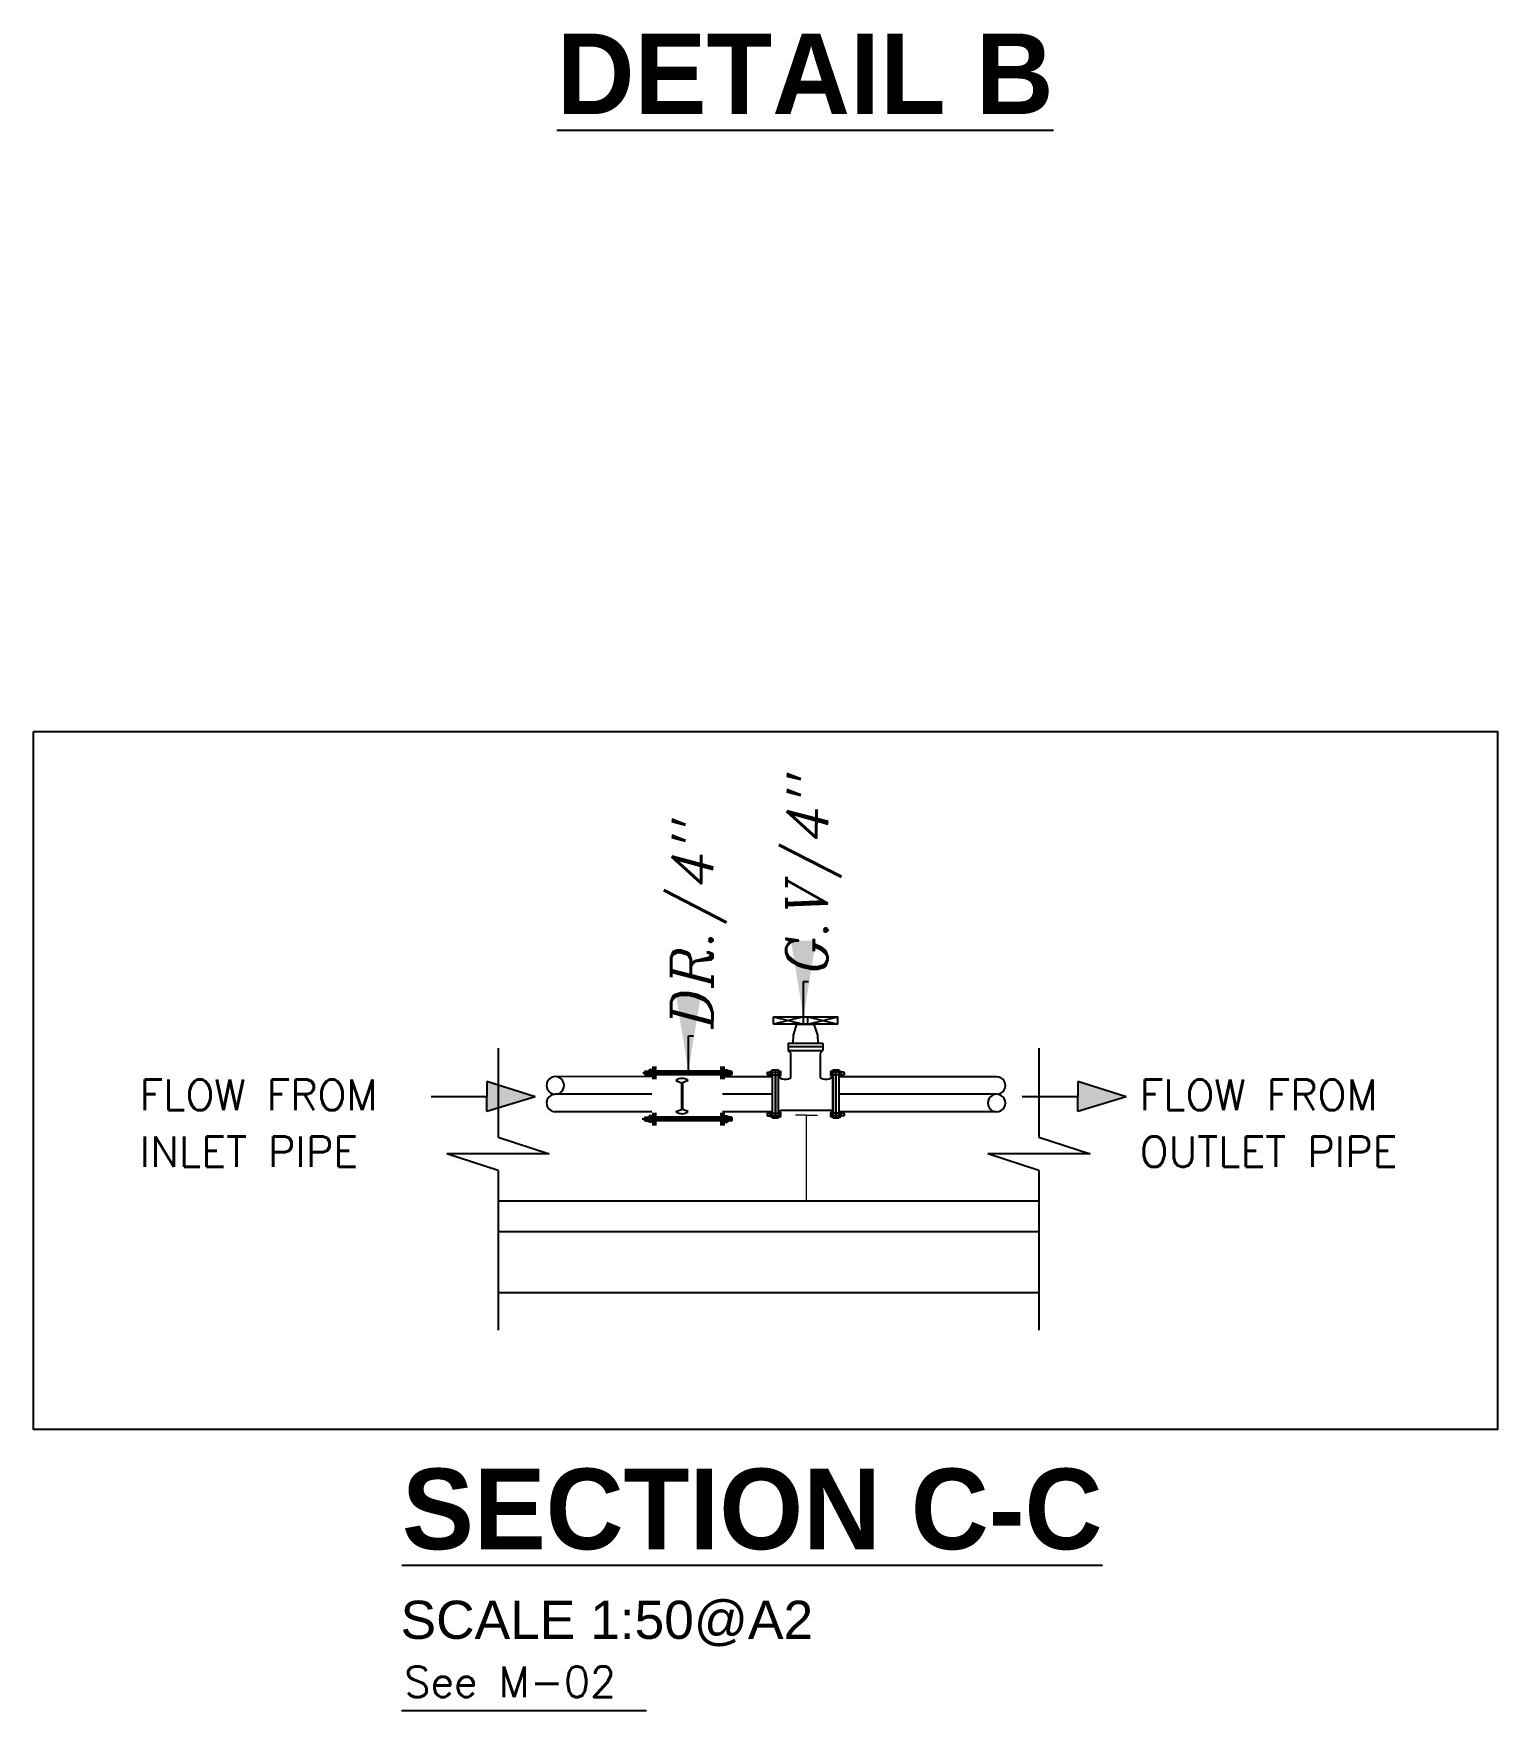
# Model space of a CAD drawing. Extents: x 152000 to 152174, y 158796 to 159332.
# Drawn here: x 152073.69 to 152083.29, y 159117.98 to 159128.97 of the extents above; entities that cross this region are included whole.
import ezdxf

# ---------------------------------------------------------------- set-up
doc = ezdxf.new("R2010")
doc.units = 0
doc.header["$LTSCALE"] = 3
doc.header["$MEASUREMENT"] = 0
doc.linetypes.add('AUSGEZOGEN', pattern=[0])
doc.layers.get('0').update_dxf_attribs({"linetype": 'CONTINUOUS'})
for name, color, linetype in [('6', 2, 'CONTINUOUS'), ('ARCH CT TEXT', 152, 'CONTINUOUS'), ('DET-LADDER', 7, 'CONTINUOUS'), ('EBENE0', 7, 'AUSGEZOGEN'), ('MECH', 6, 'CONTINUOUS'), ('NUMBERS', 6, 'CONTINUOUS'), ('PIPING', 40, 'CONTINUOUS'), ('POLI', 3, 'CONTINUOUS'), ('TEXTS', 1, 'CONTINUOUS')]:
    doc.layers.add(name, color=color, linetype=linetype)
doc.layers.add('BEAM', color=6, linetype='CONTINUOUS', lineweight=13)
doc.layers.add('LAND CORNERS', color=255, linetype='CONTINUOUS', lineweight=25)
doc.styles.add('FUTURA', font='SAS_____.PFB')
doc.styles.add('italic', font='italicc.shx', dxfattribs={"height": 0.4})
doc.styles.add('ROMANS', font='romans.shx')
doc.styles.add('ROMANTICBOLD', font='romb____.pfb', dxfattribs={"height": 0.3})
doc.dimstyles.get("Standard").update_dxf_attribs({"dimtxt": 0.7, "dimasz": 0.5, "dimexe": 4.572, "dimexo": 1.5875, "dimgap": 0.01, "dimtad": 1, "dimzin": 0, "dimdsep": 46, "dimtxsty": 'Standard', "dimcen": 2.286, "dimse1": 1, "dimse2": 1, "dimsd1": 1, "dimsd2": 1, "dimadec": 0, "dimazin": 0, "dimtfac": 1, "dimtdec": 4, "dimtofl": 0, "dimtmove": 0, "dimatfit": 3, "dimfxl": 1, "dimtolj": 1, "dimtzin": 0, "dimarcsym": 0})

msp = doc.modelspace()

# ---------------------------------------------------------------- hatches: boundary and pattern name
at = {"layer": 'NUMBERS'}
h = msp.add_hatch(color=7, dxfattribs=at)
h.set_gradient(color1=(255, 255, 255), one_color=1, tint=1)
h.paths.add_polyline_path([(152076.98227, 159121.99785), (152076.66454, 159122.0967), (152076.66419, 159121.99898), (152076.66385, 159121.90126)])
h = msp.add_hatch(color=7, dxfattribs=at)
h.set_gradient(color1=(255, 255, 255), one_color=1, tint=1)
h.paths.add_polyline_path([(152080.85421, 159121.99785), (152080.53649, 159122.0967), (152080.53614, 159121.99898), (152080.53579, 159121.90126)])

# ---------------------------------------------------------------- linework, layer by layer
at = {"layer": '6', "color": 8, "linetype": 'AUSGEZOGEN'}
for p, q in [((152080.28218, 159121.31228), (152076.73796, 159121.31228)), ((152080.28218, 159121.11228), (152076.73796, 159121.11228)), ((152080.28218, 159120.71228), (152076.73796, 159120.71228))]:
    msp.add_line(p, q, dxfattribs=at)
at = {"layer": 'BEAM', "color": 2}
for p, q in [((152078.75932, 159121.87591), (152078.68761, 159121.87591)), ((152078.75932, 159121.87591), (152078.83103, 159121.87591)), ((152078.75932, 159121.31228), (152078.75932, 159121.87591))]:
    msp.add_line(p, q, dxfattribs=at)
at = {"layer": 'EBENE0', "color": 8, "linetype": 'AUSGEZOGEN'}
for p, q in [((152076.73796, 159122.3154), (152076.73796, 159121.73292)), ((152080.28218, 159122.3154), (152080.28218, 159121.73292)), ((152076.73796, 159121.51458), (152076.73796, 159120.46672)), ((152080.28218, 159121.51458), (152080.28218, 159120.46672))]:
    msp.add_line(p, q, dxfattribs=at)
at = {"layer": 'LAND CORNERS'}
for p, q in [((152076.73796, 159121.73292), (152077.07352, 159121.62375)), ((152080.28218, 159121.73292), (152080.61774, 159121.62375)), ((152077.07352, 159121.62375), (152076.4024, 159121.62375)), ((152076.73796, 159121.51458), (152076.4024, 159121.62375)), ((152080.61774, 159121.62375), (152079.94662, 159121.62375)), ((152080.28218, 159121.51458), (152079.94662, 159121.62375))]:
    msp.add_line(p, q, dxfattribs=at)
at = {"layer": 'MECH'}
for p, q in [((152078.73925, 159122.52123), (152078.54196, 159122.47231)), ((152078.54196, 159122.52123), (152078.73925, 159122.47231)), ((152078.54196, 159122.52123), (152078.96495, 159122.52123)), ((152078.54196, 159122.47231), (152078.54196, 159122.52123)), ((152078.96495, 159122.47231), (152078.54196, 159122.47231)), ((152078.67399, 159122.40154), (152078.69664, 159122.47231)), ((152078.69664, 159122.47231), (152078.81028, 159122.47231)), ((152078.73925, 159122.47231), (152078.73925, 159122.52123)), ((152078.73925, 159122.52123), (152078.76766, 159122.52123)), ((152078.76766, 159122.47231), (152078.96495, 159122.52123)), ((152078.76766, 159122.52123), (152078.96495, 159122.47231)), ((152078.76766, 159122.47231), (152078.76766, 159122.52123)), ((152078.83292, 159122.40154), (152078.81028, 159122.47231)), ((152078.96495, 159122.47231), (152078.96495, 159122.52123)), ((152078.63982, 159122.34951), (152078.63982, 159122.29955)), ((152078.63982, 159122.34951), (152078.8671, 159122.34951)), ((152078.63982, 159122.32661), (152078.8671, 159122.32661)), ((152078.67191, 159122.34951), (152078.67399, 159122.40154)), ((152078.83501, 159122.34951), (152078.83292, 159122.40154)), ((152078.8671, 159122.34951), (152078.8671, 159122.29955)), ((152078.65269, 159122.28949), (152078.63982, 159122.29955)), ((152078.63982, 159122.29955), (152078.8671, 159122.29955)), ((152078.65269, 159122.28949), (152078.6558, 159122.28312)), ((152078.6558, 159122.12054), (152078.6558, 159122.28312)), ((152078.85422, 159122.28949), (152078.85111, 159122.28312)), ((152078.85111, 159122.12054), (152078.85111, 159122.28312)), ((152078.85422, 159122.28949), (152078.8671, 159122.29955)), ((152078.27708, 159122.15308), (152077.68586, 159122.15308)), ((152077.70266, 159122.16496), (152077.69987, 159122.16341)), ((152077.69987, 159122.14275), (152077.69987, 159122.16341)), ((152077.69987, 159122.14275), (152077.70266, 159122.14121)), ((152077.70266, 159122.14121), (152077.70266, 159122.16496)), ((152077.70266, 159122.16496), (152077.72672, 159122.16496)), ((152077.70266, 159122.14121), (152077.72672, 159122.14121)), ((152077.74473, 159122.17362), (152077.72822, 159122.17362)), ((152077.72822, 159122.17362), (152077.72822, 159122.16496)), ((152077.72822, 159122.14121), (152077.72822, 159122.16496)), ((152077.72822, 159122.16242), (152077.74473, 159122.16242)), ((152077.72822, 159122.14375), (152077.74473, 159122.14375)), ((152077.72822, 159122.13255), (152077.72822, 159122.14121)), ((152077.74473, 159122.13255), (152077.72822, 159122.13255)), ((152077.74473, 159122.13255), (152077.74473, 159122.17362)), ((152078.22525, 159122.16496), (152077.74473, 159122.16496)), ((152078.22525, 159122.14121), (152077.74473, 159122.14121)), ((152077.90292, 159122.10414), (152077.93985, 159122.08945)), ((152077.93985, 159122.08945), (152077.93985, 159121.9146)), ((152077.98456, 159122.10414), (152077.94763, 159122.08945)), ((152077.94763, 159122.08945), (152077.94763, 159121.9146)), ((152078.22525, 159122.13255), (152078.22525, 159122.17362)), ((152078.22525, 159122.17362), (152078.24175, 159122.17362)), ((152078.24175, 159122.16242), (152078.22525, 159122.16242)), ((152078.24175, 159122.14375), (152078.22525, 159122.14375)), ((152078.22525, 159122.13255), (152078.24175, 159122.13255)), ((152078.24175, 159122.17362), (152078.24175, 159122.16496)), ((152078.24175, 159122.14121), (152078.24175, 159122.16496)), ((152078.24175, 159122.13255), (152078.24175, 159122.14121)), ((152078.26732, 159122.16496), (152078.24326, 159122.16496)), ((152078.26732, 159122.14121), (152078.24326, 159122.14121)), ((152078.26732, 159122.16496), (152078.27011, 159122.16341)), ((152078.26732, 159122.14121), (152078.26732, 159122.16496)), ((152078.27011, 159122.14275), (152078.26732, 159122.14121)), ((152078.27011, 159122.14275), (152078.27011, 159122.16341)), ((152078.50145, 159122.15726), (152078.50349, 159122.15839)), ((152078.50145, 159122.15726), (152078.50145, 159122.14215)), ((152078.50349, 159122.14102), (152078.50145, 159122.14215)), ((152078.50349, 159122.15839), (152078.50349, 159122.14102)), ((152078.50349, 159122.15839), (152078.52108, 159122.15839)), ((152078.50349, 159122.14102), (152078.52108, 159122.14102)), ((152078.53424, 159122.16472), (152078.52218, 159122.16472)), ((152078.52218, 159122.16472), (152078.52218, 159122.15839)), ((152078.52218, 159122.15839), (152078.52218, 159122.14102)), ((152078.52218, 159122.15653), (152078.53424, 159122.15653)), ((152078.52218, 159122.14288), (152078.53424, 159122.14288)), ((152078.52218, 159122.13469), (152078.52218, 159122.14102)), ((152078.53424, 159122.13469), (152078.52218, 159122.13469)), ((152078.53424, 159122.15839), (152078.57659, 159122.15839)), ((152078.53424, 159122.14102), (152078.57659, 159122.14102)), ((152078.53486, 159122.14299), (152078.53486, 159122.17456)), ((152078.53486, 159122.17456), (152078.55538, 159122.17456)), ((152078.53486, 159122.14299), (152078.53486, 159121.89046)), ((152078.53486, 159122.12048), (152078.53486, 159121.91048)), ((152078.55538, 159122.17456), (152078.5759, 159122.17456)), ((152078.55538, 159122.14299), (152078.55538, 159122.17456)), ((152078.55538, 159121.85889), (152078.55538, 159122.17456)), ((152078.55538, 159122.14299), (152078.55538, 159121.89046)), ((152078.5759, 159121.85889), (152078.5759, 159122.17456)), ((152078.5759, 159122.12887), (152078.59746, 159122.1143)), ((152078.57659, 159122.16472), (152078.58866, 159122.16472)), ((152078.58866, 159122.15653), (152078.57659, 159122.15653)), ((152078.58866, 159122.14288), (152078.57659, 159122.14288)), ((152078.57659, 159122.13469), (152078.58866, 159122.13469)), ((152078.58866, 159122.16472), (152078.58866, 159122.15839)), ((152078.58866, 159122.15839), (152078.58866, 159122.14102)), ((152078.58866, 159122.13469), (152078.58866, 159122.14102)), ((152078.93102, 159122.12887), (152078.90946, 159122.1143)), ((152078.91825, 159122.16472), (152078.91825, 159122.15839)), ((152078.93032, 159122.16472), (152078.91825, 159122.16472)), ((152078.91825, 159122.15839), (152078.91825, 159122.14102)), ((152078.91825, 159122.15653), (152078.93032, 159122.15653)), ((152078.91825, 159122.14288), (152078.93032, 159122.14288)), ((152078.91825, 159122.13469), (152078.91825, 159122.14102)), ((152078.93032, 159122.13469), (152078.91825, 159122.13469)), ((152078.97267, 159122.15839), (152078.93032, 159122.15839)), ((152078.97267, 159122.14102), (152078.93032, 159122.14102)), ((152078.93102, 159121.85889), (152078.93102, 159122.17456)), ((152078.93102, 159122.14299), (152078.93102, 159122.17456)), ((152078.93102, 159122.17456), (152078.95154, 159122.17456)), ((152078.93102, 159121.85889), (152078.93102, 159122.17456)), ((152078.93102, 159122.14299), (152078.93102, 159121.89046)), ((152078.95154, 159121.85889), (152078.95154, 159122.17456)), ((152078.95154, 159122.17456), (152078.97206, 159122.17456)), ((152078.95154, 159122.14299), (152078.95154, 159122.17456)), ((152078.95154, 159121.85889), (152078.95154, 159122.17456)), ((152078.95154, 159121.85889), (152078.95154, 159122.17456)), ((152078.95154, 159122.14299), (152078.95154, 159121.89046)), ((152078.97206, 159121.85889), (152078.97206, 159122.17456)), ((152078.97267, 159122.16472), (152078.98474, 159122.16472)), ((152078.98474, 159122.15653), (152078.97267, 159122.15653)), ((152078.98474, 159122.14288), (152078.97267, 159122.14288)), ((152078.97267, 159122.13469), (152078.98474, 159122.13469)), ((152078.98474, 159122.16472), (152078.98474, 159122.15839)), ((152078.98474, 159122.15839), (152078.98474, 159122.14102)), ((152078.98474, 159122.13469), (152078.98474, 159122.14102)), ((152079.00343, 159122.15839), (152078.98584, 159122.15839)), ((152079.00343, 159122.14102), (152078.98584, 159122.14102)), ((152079.00547, 159122.15726), (152079.00343, 159122.15839)), ((152079.00343, 159122.15839), (152079.00343, 159122.14102)), ((152079.00343, 159122.14102), (152079.00547, 159122.14215)), ((152079.00547, 159122.15726), (152079.00547, 159122.14215)), ((152077.70266, 159121.86284), (152077.69987, 159121.8613)), ((152077.70266, 159121.83909), (152077.70266, 159121.86284)), ((152077.70266, 159121.86284), (152077.72672, 159121.86284)), ((152077.72822, 159121.8715), (152077.72822, 159121.86284)), ((152077.74473, 159121.8715), (152077.72822, 159121.8715)), ((152077.72822, 159121.86284), (152077.72822, 159121.83909)), ((152077.74473, 159121.8715), (152077.74473, 159121.83043)), ((152078.22525, 159121.86284), (152077.74473, 159121.86284)), ((152077.90292, 159121.89991), (152077.93985, 159121.9146)), ((152077.98456, 159121.89991), (152077.94763, 159121.9146)), ((152078.22525, 159121.8715), (152078.22525, 159121.83043)), ((152078.22525, 159121.8715), (152078.24175, 159121.8715)), ((152078.24175, 159121.8715), (152078.24175, 159121.86284)), ((152078.24175, 159121.86284), (152078.24175, 159121.83909)), ((152078.26732, 159121.86284), (152078.24326, 159121.86284)), ((152078.26732, 159121.86284), (152078.26732, 159121.83909)), ((152078.27011, 159121.8613), (152078.26732, 159121.86284)), ((152078.50145, 159121.88786), (152078.50349, 159121.88899)), ((152078.50145, 159121.88786), (152078.50145, 159121.87275)), ((152078.50349, 159121.87162), (152078.50145, 159121.87275)), ((152078.50349, 159121.88899), (152078.50349, 159121.87162)), ((152078.50349, 159121.88899), (152078.52108, 159121.88899)), ((152078.50349, 159121.87162), (152078.52108, 159121.87162)), ((152078.53424, 159121.89532), (152078.52218, 159121.89532)), ((152078.52218, 159121.89532), (152078.52218, 159121.88899)), ((152078.52218, 159121.88899), (152078.52218, 159121.87162)), ((152078.52218, 159121.88713), (152078.53424, 159121.88713)), ((152078.52218, 159121.87348), (152078.53424, 159121.87348)), ((152078.52218, 159121.86529), (152078.52218, 159121.87162)), ((152078.53424, 159121.86529), (152078.52218, 159121.86529)), ((152078.53424, 159121.88899), (152078.57659, 159121.88899)), ((152078.53424, 159121.87162), (152078.57659, 159121.87162)), ((152078.53486, 159121.89046), (152078.53486, 159121.85889)), ((152078.55538, 159121.89046), (152078.55538, 159121.85889)), ((152078.5759, 159121.89856), (152078.58433, 159121.90659)), ((152078.57659, 159121.89532), (152078.58866, 159121.89532)), ((152078.58866, 159121.88713), (152078.57659, 159121.88713)), ((152078.58866, 159121.87348), (152078.57659, 159121.87348)), ((152078.57659, 159121.86529), (152078.58866, 159121.86529)), ((152078.58433, 159121.90659), (152078.59311, 159121.90732)), ((152078.58866, 159121.89532), (152078.58866, 159121.88899)), ((152078.58866, 159121.88899), (152078.58866, 159121.87162)), ((152078.58866, 159121.86529), (152078.58866, 159121.87162)), ((152078.91381, 159121.90732), (152078.59311, 159121.90732)), ((152078.92258, 159121.90659), (152078.91381, 159121.90732)), ((152078.91825, 159121.89532), (152078.91825, 159121.88899)), ((152078.93032, 159121.89532), (152078.91825, 159121.89532)), ((152078.91825, 159121.88899), (152078.91825, 159121.87162)), ((152078.91825, 159121.88713), (152078.93032, 159121.88713)), ((152078.91825, 159121.87348), (152078.93032, 159121.87348)), ((152078.91825, 159121.86529), (152078.91825, 159121.87162)), ((152078.93032, 159121.86529), (152078.91825, 159121.86529)), ((152078.93102, 159121.89856), (152078.92258, 159121.90659)), ((152078.97267, 159121.88899), (152078.93032, 159121.88899)), ((152078.97267, 159121.87162), (152078.93032, 159121.87162)), ((152078.93102, 159121.89046), (152078.93102, 159121.85889)), ((152078.95154, 159121.89046), (152078.95154, 159121.85889)), ((152078.97267, 159121.89532), (152078.98474, 159121.89532)), ((152078.98474, 159121.88713), (152078.97267, 159121.88713)), ((152078.98474, 159121.87348), (152078.97267, 159121.87348)), ((152078.97267, 159121.86529), (152078.98474, 159121.86529)), ((152078.98474, 159121.89532), (152078.98474, 159121.88899)), ((152078.98474, 159121.88899), (152078.98474, 159121.87162)), ((152078.98474, 159121.86529), (152078.98474, 159121.87162)), ((152079.00343, 159121.88899), (152078.98584, 159121.88899)), ((152079.00343, 159121.87162), (152078.98584, 159121.87162)), ((152079.00547, 159121.88786), (152079.00343, 159121.88899)), ((152079.00343, 159121.88899), (152079.00343, 159121.87162)), ((152079.00343, 159121.87162), (152079.00547, 159121.87275)), ((152079.00547, 159121.88786), (152079.00547, 159121.87275)), ((152078.27708, 159121.85096), (152077.68276, 159121.85096)), ((152077.69987, 159121.84063), (152077.69987, 159121.8613)), ((152077.69987, 159121.84063), (152077.70266, 159121.83909)), ((152077.70266, 159121.83909), (152077.72672, 159121.83909)), ((152077.72822, 159121.8603), (152077.74473, 159121.8603)), ((152077.72822, 159121.84163), (152077.74473, 159121.84163)), ((152077.72822, 159121.83043), (152077.72822, 159121.83909)), ((152077.74473, 159121.83043), (152077.72822, 159121.83043)), ((152078.22525, 159121.83909), (152077.74473, 159121.83909)), ((152078.24175, 159121.8603), (152078.22525, 159121.8603)), ((152078.24175, 159121.84163), (152078.22525, 159121.84163)), ((152078.22525, 159121.83043), (152078.24175, 159121.83043)), ((152078.24175, 159121.83043), (152078.24175, 159121.83909)), ((152078.26732, 159121.83909), (152078.24326, 159121.83909)), ((152078.26732, 159121.83909), (152078.27011, 159121.84063)), ((152078.27011, 159121.8613), (152078.27011, 159121.84063)), ((152078.53486, 159121.85889), (152078.55538, 159121.85889)), ((152078.53486, 159121.85889), (152078.55538, 159121.85889)), ((152078.55538, 159121.85889), (152078.5759, 159121.85889)), ((152078.55538, 159121.85889), (152078.5759, 159121.85889)), ((152078.93102, 159121.85889), (152078.95154, 159121.85889)), ((152078.93102, 159121.85889), (152078.95154, 159121.85889)), ((152078.95154, 159121.85889), (152078.97206, 159121.85889)), ((152078.95154, 159121.85889), (152078.97206, 159121.85889))]:
    msp.add_line(p, q, dxfattribs=at)
at = {"layer": 'MECH', "const_width": 0.03239}
for points in [[(152077.76213, 159122.19649), (152077.76213, 159122.1109)], [(152078.20894, 159122.19649), (152078.20894, 159122.1109)], [(152077.76213, 159121.80756), (152077.76213, 159121.89314)], [(152078.20894, 159121.80756), (152078.20894, 159121.89314)]]:
    msp.add_lwpolyline(points, dxfattribs=at)
at = {"layer": 'MECH'}
for centre, radius, start, end in [((152077.73479, 159122.16802), 0.00863, 139.521003, 220.478997), ((152077.73479, 159122.13815), 0.00863, 139.521003, 220.478997), ((152077.74844, 159122.15308), 0.02227, 155.220278, 204.779722), ((152077.94374, 159122.04827), 0.06919, 53.849163, 126.150837), ((152078.23519, 159122.16802), 0.00863, 319.521003, 40.478997), ((152078.22153, 159122.15308), 0.02227, 335.220278, 24.779722), ((152078.23519, 159122.13815), 0.00863, 319.521003, 40.478997), ((152078.52697, 159122.16062), 0.00631, 139.521003, 220.478997), ((152078.52697, 159122.13879), 0.00631, 139.521003, 220.478997), ((152078.53696, 159122.14971), 0.01628, 155.220278, 204.779722), ((152078.58386, 159122.16062), 0.00631, 319.521003, 40.478997), ((152078.57388, 159122.14971), 0.01628, 335.220278, 24.779722), ((152078.58386, 159122.13879), 0.00631, 319.521003, 40.478997), ((152078.61806, 159122.19753), 0.08574, 256.098933, 296.118698), ((152078.88886, 159122.19753), 0.08574, 243.881302, 283.901067), ((152078.92305, 159122.16062), 0.00631, 139.521003, 220.478997), ((152078.92305, 159122.13879), 0.00631, 139.521003, 220.478997), ((152078.93304, 159122.14971), 0.01628, 155.220278, 204.779722), ((152078.97994, 159122.16062), 0.00631, 319.521003, 40.478997), ((152078.96996, 159122.14971), 0.01628, 335.220278, 24.779722), ((152078.97994, 159122.13879), 0.00631, 319.521003, 40.478997), ((152077.73479, 159121.8659), 0.00863, 139.521003, 220.478997), ((152077.94374, 159121.95578), 0.06919, 233.849163, 306.150837), ((152078.23519, 159121.8659), 0.00863, 319.521003, 40.478997), ((152078.52697, 159121.89122), 0.00631, 139.521003, 220.478997), ((152078.52697, 159121.86939), 0.00631, 139.521003, 220.478997), ((152078.53696, 159121.8803), 0.01628, 155.220278, 204.779722), ((152078.58386, 159121.89122), 0.00631, 319.521003, 40.478997), ((152078.57388, 159121.8803), 0.01628, 335.220278, 24.779722), ((152078.58386, 159121.86939), 0.00631, 319.521003, 40.478997), ((152078.92305, 159121.89122), 0.00631, 139.521003, 220.478997), ((152078.92305, 159121.86939), 0.00631, 139.521003, 220.478997), ((152078.93304, 159121.8803), 0.01628, 155.220278, 204.779722), ((152078.97994, 159121.89122), 0.00631, 319.521003, 40.478997), ((152078.96996, 159121.8803), 0.01628, 335.220278, 24.779722), ((152078.97994, 159121.86939), 0.00631, 319.521003, 40.478997), ((152077.73479, 159121.83603), 0.00863, 139.521003, 220.478997), ((152077.74844, 159121.85096), 0.02227, 155.220278, 204.779722), ((152078.22153, 159121.85096), 0.02227, 335.220278, 24.779722), ((152078.23519, 159121.83603), 0.00863, 319.521003, 40.478997)]:
    msp.add_arc(centre, radius, start, end, dxfattribs=at)
at = {"layer": 'NUMBERS', "color": 6}
for p, q in [((152076.66454, 159122.0967), (152076.66419, 159121.99898)), ((152076.98227, 159121.99785), (152076.66454, 159122.0967)), ((152080.53649, 159122.0967), (152080.53614, 159121.99898)), ((152080.85421, 159121.99785), (152080.53649, 159122.0967)), ((152076.29974, 159121.99898), (152076.66419, 159121.99898)), ((152076.66385, 159121.90126), (152076.66419, 159121.99898)), ((152076.98227, 159121.99785), (152076.66385, 159121.90126)), ((152080.17169, 159121.99898), (152080.53614, 159121.99898)), ((152080.53579, 159121.90126), (152080.53614, 159121.99898)), ((152080.85421, 159121.99785), (152080.53579, 159121.90126))]:
    msp.add_line(p, q, dxfattribs=at)
at = {"layer": 'PIPING', "color": 1, "linetype": 'Continuous'}
for centre, start, end in [((152077.1131, 159122.07182), 90.015024, 270.015024), ((152077.1131, 159122.07182), 270.015024, 90.015024), ((152080.00427, 159122.07129), 270.21192, 90.211921), ((152077.11313, 159121.95666), 90.015024, 270.015024), ((152080.00469, 159121.95613), 90.21192, 270.21192), ((152080.00469, 159121.95613), 270.21192, 90.211921)]:
    msp.add_arc(centre, 0.05758, start, end, dxfattribs=at)
at = {"layer": 'TEXTS'}
msp.add_line((152076.10593, 159117.97544), (152077.71167, 159117.97544), dxfattribs=at)
msp.add_lwpolyline([(152073.69458, 159124.39053), (152083.28625, 159124.39053), (152083.28625, 159119.81778), (152073.69458, 159119.81778)], close=True, dxfattribs=at)
for points in [[(152077.74595, 159122.12887), (152077.11339, 159122.12939)], [(152078.53486, 159122.12887), (152078.20894, 159122.12887)], [(152080.00565, 159122.12885), (152078.97206, 159122.12887)], [(152077.74595, 159122.01371), (152077.11312, 159122.01424)], [(152078.53486, 159122.01371), (152078.20894, 159122.01371)], [(152080.00448, 159122.01371), (152078.97206, 159122.01371)], [(152077.74595, 159121.89856), (152077.11315, 159121.89908)], [(152078.53486, 159121.89856), (152078.20894, 159121.89856)], [(152080.00491, 159121.89856), (152078.97206, 159121.89856)]]:
    msp.add_lwpolyline(points, dxfattribs=at)

# ---------------------------------------------------------------- texts
at = {"layer": '6', "style": 'FUTURA'}
msp.add_text('SCALE 1:50@A2', height=0.25, dxfattribs=at).set_placement((152076.09929, 159118.44465))
at = {"layer": 'ARCH CT TEXT', "color": 0, "style": 'ROMANS'}
for s, p in [('FLOW FROM', (152074.39033, 159121.90963)), ('FLOW FROM', (152080.94262, 159121.90963)), ('INLET PIPE', (152074.39033, 159121.53802)), ('OUTLET PIPE', (152080.94262, 159121.53802))]:
    msp.add_text(s, height=0.2, dxfattribs=at).set_placement(p)
at = {"layer": 'DET-LADDER', "color": 2, "style": 'ROMANTICBOLD'}
for s, p in [('%%UDETAIL B', (152077.12228, 159128.43749)), ('%%USECTION C-C', (152076.10865, 159119.03227))]:
    msp.add_text(s, height=0.528, dxfattribs=at).set_placement(p)
at = {"layer": 'NUMBERS', "color": 5, "style": 'italic'}
for s, p in [('G.V/4"', (152078.89623, 159122.79992)), ('DR./4"', (152078.14196, 159122.44366))]:
    msp.add_text(s, height=0.270957, rotation=89.743765, dxfattribs=at).set_placement(p)
at = {"layer": 'POLI', "color": 6, "style": 'ROMANS'}
msp.add_text('See M-02', height=0.2, dxfattribs=at).set_placement((152076.12353, 159118.06347))

# ---------------------------------------------------------------- leaders
for points in [[(152078.73925, 159122.52123), (152078.73931, 159122.75277), (152078.77318, 159122.75276)], [(152077.98499, 159122.16496), (152077.98505, 159122.3965), (152078.01892, 159122.39649)]]:
    msp.add_leader(points, dimstyle='Standard', override={"dimscale": 1, "dimfxl": 0.18})

doc.saveas('drawing.dxf')
